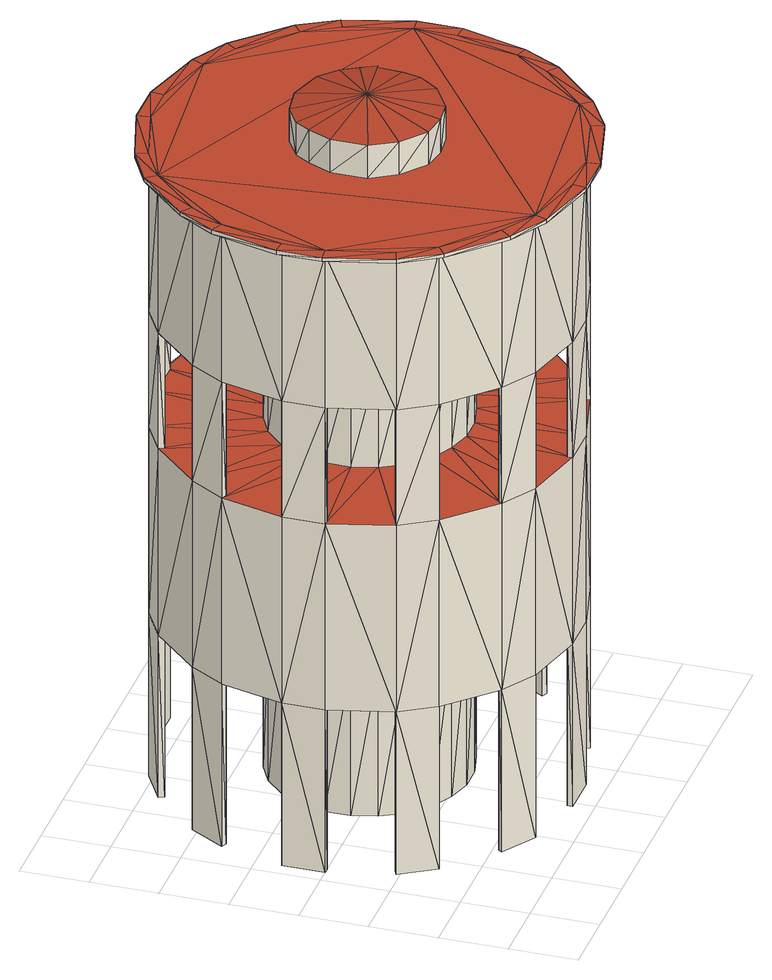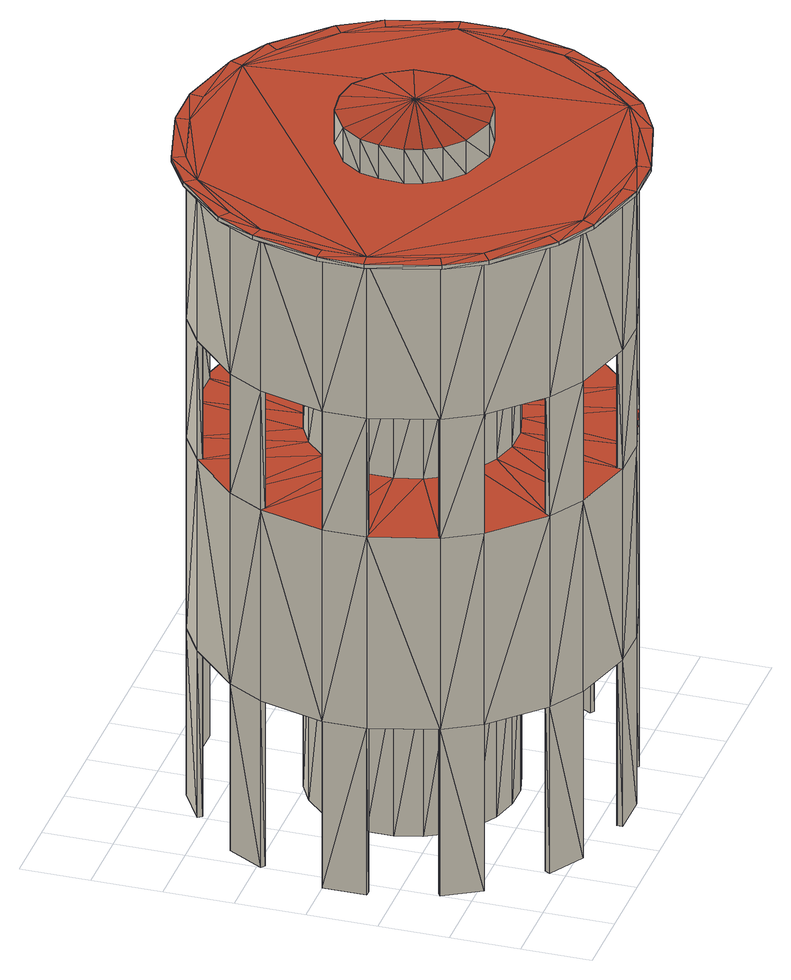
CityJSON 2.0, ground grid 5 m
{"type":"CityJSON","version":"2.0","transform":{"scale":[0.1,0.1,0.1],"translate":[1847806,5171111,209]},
"CityObjects":{
"building1":{"type":"Building","geometry":[{"type":"MultiSurface","lod":"2","boundaries":[[[0,1,2]],[[3,0,2]],[[3,2,4]],[[5,3,4]],[[5,4,6]],[[7,5,6]],[[8,9,1]],[[0,8,1]],[[10,11,12]],[[12,11,13]],[[12,13,9]],[[8,12,9]],[[7,6,14]],[[15,7,14]],[[16,17,18]],[[19,16,18]],[[20,16,19]],[[21,20,19]],[[22,20,21]],[[23,22,21]],[[17,24,25]],[[18,17,25]],[[26,15,14]],[[26,27,15]],[[28,27,26]],[[28,29,27]],[[25,29,28]],[[25,24,29]],[[30,22,23]],[[31,30,23]],[[32,30,31]],[[33,32,31]],[[32,33,10]],[[10,33,11]],[[34,35,36]],[[37,34,36]],[[38,39,40]],[[38,40,41]],[[42,43,44]],[[45,42,44]],[[46,47,48]],[[49,46,48]],[[50,51,52]],[[53,50,52]],[[54,55,56]],[[57,54,56]],[[58,59,60]],[[61,58,60]],[[62,63,64]],[[62,65,63]],[[66,67,68]],[[66,69,67]],[[70,71,72]],[[70,73,71]],[[74,75,76]],[[74,77,75]],[[78,79,80]],[[78,81,79]],[[82,83,84]],[[85,82,84]],[[86,87,88]],[[89,87,86]],[[90,91,92]],[[93,90,92]],[[94,95,96]],[[97,94,96]],[[98,99,100]],[[101,99,98]],[[102,103,104]],[[105,102,104]],[[106,107,108]],[[106,109,107]],[[110,111,112]],[[110,113,111]],[[114,115,116]],[[114,117,115]],[[118,119,120]],[[118,121,119]],[[122,123,124]],[[122,125,123]],[[126,127,128]],[[126,129,127]],[[82,88,83]],[[86,88,82]],[[130,131,85]],[[127,130,85]],[[89,92,87]],[[93,92,89]],[[90,96,91]],[[97,96,90]],[[94,100,95]],[[98,100,94]],[[101,104,99]],[[105,104,101]],[[102,106,103]],[[109,106,102]],[[108,107,110]],[[107,113,110]],[[112,111,114]],[[111,117,114]],[[116,115,118]],[[115,121,118]],[[120,119,122]],[[119,125,122]],[[124,123,126]],[[123,129,126]],[[132,86,82]],[[133,86,132]],[[134,93,89]],[[135,93,134]],[[136,97,90]],[[137,97,136]],[[138,98,94]],[[139,98,138]],[[140,105,101]],[[141,105,140]],[[142,109,102]],[[143,109,142]],[[107,144,113]],[[144,145,113]],[[111,146,117]],[[146,147,117]],[[115,148,121]],[[148,149,121]],[[119,150,125]],[[150,151,125]],[[123,152,129]],[[152,153,129]],[[154,155,131]],[[130,154,131]],[[36,132,131]],[[155,36,131]],[[35,134,133]],[[44,134,35]],[[48,136,135]],[[43,48,135]],[[52,138,137]],[[47,52,137]],[[51,140,139]],[[56,140,51]],[[60,142,141]],[[55,60,141]],[[143,62,144]],[[143,59,62]],[[145,66,146]],[[145,64,66]],[[147,70,148]],[[147,68,70]],[[149,74,150]],[[149,72,74]],[[151,78,152]],[[151,76,78]],[[153,154,130]],[[153,80,154]],[[36,133,132]],[[35,133,36]],[[44,135,134]],[[43,135,44]],[[48,137,136]],[[47,137,48]],[[52,139,138]],[[51,139,52]],[[56,141,140]],[[55,141,56]],[[60,143,142]],[[59,143,60]],[[144,62,145]],[[62,64,145]],[[146,66,147]],[[66,68,147]],[[148,70,149]],[[70,72,149]],[[150,74,151]],[[74,76,151]],[[152,78,153]],[[78,80,153]],[[156,157,155]],[[154,156,155]],[[158,159,160]],[[159,161,160]],[[162,163,158]],[[158,163,159]],[[164,165,162]],[[165,163,162]],[[166,167,164]],[[164,167,165]],[[168,169,166]],[[166,169,167]],[[170,171,168]],[[168,171,169]],[[172,173,170]],[[170,173,171]],[[174,175,172]],[[172,175,173]],[[176,177,174]],[[174,177,175]],[[178,179,176]],[[179,177,176]],[[180,181,178]],[[178,181,179]],[[182,183,180]],[[183,181,180]],[[184,182,185]],[[183,182,184]],[[185,186,187]],[[184,185,187]],[[188,186,189]],[[187,186,188]],[[190,189,191]],[[188,189,190]],[[191,192,193]],[[190,191,193]],[[192,194,195]],[[193,192,195]],[[196,194,197]],[[195,194,196]],[[198,197,199]],[[196,197,198]],[[199,200,201]],[[198,199,201]],[[202,200,203]],[[201,200,202]],[[204,203,205]],[[202,203,204]],[[161,205,160]],[[204,205,161]],[[206,207,208]],[[209,207,206]],[[210,211,208]],[[211,206,208]],[[212,213,210]],[[213,211,210]],[[214,215,212]],[[215,213,212]],[[216,217,214]],[[217,215,214]],[[218,219,216]],[[219,217,216]],[[220,221,218]],[[221,219,218]],[[222,223,220]],[[223,221,220]],[[224,225,222]],[[225,223,222]],[[226,227,224]],[[227,225,224]],[[228,229,226]],[[229,227,226]],[[230,231,228]],[[231,229,228]],[[232,233,230]],[[233,231,230]],[[234,232,235]],[[233,232,234]],[[236,235,237]],[[234,235,236]],[[238,237,239]],[[236,237,238]],[[240,239,241]],[[238,239,240]],[[242,241,243]],[[240,241,242]],[[244,243,245]],[[242,243,244]],[[246,245,247]],[[244,245,246]],[[248,247,249]],[[246,247,248]],[[250,249,251]],[[248,249,250]],[[252,251,253]],[[250,251,252]],[[209,253,207]],[[252,253,209]],[[127,85,84]],[[128,127,84]],[[40,254,41]],[[255,254,40]],[[256,257,258]],[[259,257,256]],[[260,261,262]],[[263,261,260]],[[264,265,266]],[[267,265,264]],[[268,269,270]],[[271,269,268]],[[272,273,274]],[[275,273,272]],[[276,277,278]],[[277,279,278]],[[280,281,282]],[[281,283,282]],[[284,285,286]],[[285,287,286]],[[288,289,290]],[[289,291,290]],[[292,293,294]],[[293,295,294]],[[296,297,38]],[[297,39,38]],[[255,258,254]],[[256,258,255]],[[259,262,257]],[[260,262,259]],[[263,266,261]],[[264,266,263]],[[267,270,265]],[[268,270,267]],[[271,274,269]],[[272,274,271]],[[275,276,273]],[[277,276,275]],[[278,279,280]],[[279,281,280]],[[282,283,284]],[[283,285,284]],[[286,287,288]],[[287,289,288]],[[290,291,292]],[[291,293,292]],[[294,295,296]],[[295,297,296]],[[128,84,40]],[[39,128,40]],[[83,255,84]],[[84,255,40]],[[88,256,83]],[[83,256,255]],[[87,259,88]],[[88,259,256]],[[92,260,87]],[[87,260,259]],[[91,263,92]],[[92,263,260]],[[96,264,91]],[[91,264,263]],[[95,267,96]],[[267,264,96]],[[100,268,95]],[[268,267,95]],[[99,271,100]],[[271,268,100]],[[104,272,99]],[[272,271,99]],[[103,275,104]],[[275,272,104]],[[106,277,103]],[[277,275,103]],[[279,106,108]],[[277,106,279]],[[281,108,110]],[[279,108,281]],[[283,110,112]],[[281,110,283]],[[285,112,114]],[[283,112,285]],[[287,114,116]],[[285,114,287]],[[116,118,289]],[[287,116,289]],[[118,120,291]],[[289,118,291]],[[120,122,293]],[[291,120,293]],[[122,124,295]],[[293,122,295]],[[124,126,297]],[[295,124,297]],[[126,128,39]],[[297,126,39]],[[298,299,300]],[[301,298,300]],[[302,303,304]],[[305,302,304]],[[306,307,308]],[[309,306,308]],[[310,311,312]],[[313,310,312]],[[314,315,316]],[[317,314,316]],[[318,319,320]],[[321,318,320]],[[322,323,324]],[[324,323,325]],[[326,327,328]],[[328,327,329]],[[330,331,332]],[[332,331,333]],[[334,335,336]],[[336,335,337]],[[338,339,340]],[[340,339,341]],[[342,343,344]],[[345,342,344]],[[346,347,348]],[[346,348,349]],[[350,351,352]],[[350,352,353]],[[354,355,356]],[[354,356,357]],[[358,359,360]],[[358,360,361]],[[362,363,364]],[[362,364,365]],[[366,367,368]],[[366,368,369]],[[370,371,372]],[[371,373,372]],[[374,375,376]],[[375,377,376]],[[378,379,380]],[[379,381,380]],[[382,383,384]],[[383,385,384]],[[386,387,388]],[[387,389,388]],[[390,391,392]],[[393,390,392]],[[298,301,35]],[[34,298,35]],[[300,299,37]],[[300,37,36]],[[302,305,43]],[[42,302,43]],[[304,303,45]],[[304,45,44]],[[306,309,47]],[[46,306,47]],[[308,307,49]],[[308,49,48]],[[51,310,313]],[[51,50,310]],[[311,53,312]],[[53,52,312]],[[55,314,317]],[[55,54,314]],[[315,57,316]],[[57,56,316]],[[59,318,321]],[[59,58,318]],[[319,61,320]],[[61,60,320]],[[64,324,325]],[[64,63,324]],[[322,65,323]],[[65,62,323]],[[68,328,329]],[[68,67,328]],[[326,69,327]],[[69,66,327]],[[72,332,333]],[[72,71,332]],[[330,73,331]],[[73,70,331]],[[336,337,76]],[[75,336,76]],[[335,334,77]],[[335,77,74]],[[340,341,80]],[[79,340,80]],[[339,338,81]],[[339,81,78]],[[345,344,85]],[[131,345,85]],[[343,342,130]],[[343,130,127]],[[349,348,132]],[[349,132,82]],[[347,346,86]],[[133,347,86]],[[353,352,134]],[[353,134,89]],[[351,350,93]],[[135,351,93]],[[357,356,136]],[[357,136,90]],[[355,354,97]],[[137,355,97]],[[360,138,361]],[[138,94,361]],[[98,359,358]],[[98,139,359]],[[364,140,365]],[[140,101,365]],[[105,363,362]],[[105,141,363]],[[368,142,369]],[[142,102,369]],[[109,367,366]],[[109,143,367]],[[371,144,373]],[[144,107,373]],[[113,370,372]],[[113,145,370]],[[375,146,377]],[[146,111,377]],[[117,374,376]],[[117,147,374]],[[379,148,381]],[[148,115,381]],[[121,378,380]],[[121,149,378]],[[385,383,150]],[[385,150,119]],[[382,384,125]],[[151,382,125]],[[389,387,152]],[[389,152,123]],[[386,388,129]],[[153,386,129]],[[393,392,155]],[[157,393,155]],[[391,390,156]],[[391,156,154]],[[11,33,394]],[[33,31,394]],[[2,394,4]],[[4,394,6]],[[6,394,395]],[[1,394,2]],[[13,11,394]],[[9,13,394]],[[9,394,1]],[[394,26,14]],[[21,19,394]],[[23,21,394]],[[31,23,394]],[[394,19,18]],[[394,28,26]],[[394,25,28]],[[394,18,25]],[[132,158,131]],[[158,160,131]],[[133,162,132]],[[162,158,132]],[[134,164,133]],[[164,162,133]],[[135,166,134]],[[166,164,134]],[[136,168,135]],[[168,166,135]],[[137,170,136]],[[170,168,136]],[[138,172,137]],[[137,172,170]],[[138,139,174]],[[138,174,172]],[[139,140,176]],[[139,176,174]],[[140,141,178]],[[140,178,176]],[[141,142,180]],[[141,180,178]],[[142,143,182]],[[142,182,180]],[[143,144,185]],[[182,143,185]],[[144,145,186]],[[185,144,186]],[[145,146,189]],[[186,145,189]],[[146,147,191]],[[189,146,191]],[[147,148,192]],[[191,147,192]],[[194,148,149]],[[192,148,194]],[[197,149,150]],[[194,149,197]],[[199,150,151]],[[199,197,150]],[[200,151,152]],[[200,199,151]],[[203,152,153]],[[203,200,152]],[[205,153,130]],[[205,203,153]],[[160,130,131]],[[160,205,130]],[[396,397,85]],[[397,82,85]],[[398,396,127]],[[127,396,85]],[[399,398,129]],[[129,398,127]],[[123,400,399]],[[123,399,129]],[[125,401,400]],[[125,400,123]],[[119,402,401]],[[119,401,125]],[[121,403,402]],[[121,402,119]],[[115,404,403]],[[115,403,121]],[[117,405,404]],[[115,117,404]],[[111,406,405]],[[117,111,405]],[[113,407,406]],[[111,113,406]],[[107,408,407]],[[113,107,407]],[[109,409,408]],[[107,109,408]],[[409,102,410]],[[109,102,409]],[[410,105,411]],[[102,105,410]],[[411,101,412]],[[411,105,101]],[[412,98,413]],[[412,101,98]],[[413,94,414]],[[413,98,94]],[[414,97,415]],[[414,94,97]],[[416,415,90]],[[415,97,90]],[[417,416,93]],[[416,90,93]],[[418,417,89]],[[417,93,89]],[[419,418,86]],[[418,89,86]],[[397,419,82]],[[419,86,82]],[[420,421,155]],[[421,36,155]],[[422,420,154]],[[154,420,155]],[[423,422,80]],[[80,422,154]],[[78,424,423]],[[78,423,80]],[[76,425,424]],[[76,424,78]],[[74,426,425]],[[74,425,76]],[[72,427,426]],[[72,426,74]],[[70,428,427]],[[70,427,72]],[[68,429,428]],[[70,68,428]],[[66,430,429]],[[68,66,429]],[[64,431,430]],[[66,64,430]],[[62,432,431]],[[64,62,431]],[[59,433,432]],[[62,59,432]],[[433,60,434]],[[59,60,433]],[[434,55,435]],[[60,55,434]],[[435,56,436]],[[435,55,56]],[[436,51,437]],[[436,56,51]],[[437,52,438]],[[437,51,52]],[[438,47,439]],[[438,52,47]],[[440,439,48]],[[439,47,48]],[[441,440,43]],[[440,48,43]],[[442,441,44]],[[441,43,44]],[[443,442,35]],[[442,44,35]],[[421,443,36]],[[443,35,36]],[[444,445,446]],[[444,446,447]],[[448,444,447]],[[449,448,447]],[[450,448,449]],[[451,450,449]],[[452,450,451]],[[453,452,451]],[[454,452,453]],[[455,454,453]],[[456,454,455]],[[457,456,455]],[[458,456,457]],[[459,458,457]],[[460,458,459]],[[461,460,459]],[[461,462,460]],[[463,462,461]],[[463,464,462]],[[465,464,463]],[[465,466,464]],[[465,467,466]],[[467,468,466]],[[467,469,468]],[[469,470,468]],[[469,471,470]],[[470,471,472]],[[471,473,472]],[[472,473,474]],[[473,475,474]],[[474,475,476]],[[475,477,476]],[[476,477,478]],[[477,479,478]],[[478,479,480]],[[479,481,480]],[[480,481,482]],[[481,483,482]],[[482,483,484]],[[484,483,485]],[[484,485,486]],[[486,485,487]],[[486,487,488]],[[488,487,489]],[[490,488,489]],[[490,489,491]],[[445,490,491]],[[445,491,446]],[[161,159,444]],[[159,445,444]],[[204,161,448]],[[448,161,444]],[[202,204,450]],[[450,204,448]],[[452,201,202]],[[452,202,450]],[[454,198,201]],[[454,201,452]],[[456,196,198]],[[456,198,454]],[[458,195,196]],[[458,196,456]],[[460,193,195]],[[460,195,458]],[[462,190,193]],[[460,462,193]],[[464,188,190]],[[462,464,190]],[[466,187,188]],[[464,466,188]],[[468,184,187]],[[466,468,187]],[[470,183,184]],[[468,470,184]],[[183,472,181]],[[470,472,183]],[[181,474,179]],[[472,474,181]],[[179,476,177]],[[179,474,476]],[[177,478,175]],[[177,476,478]],[[175,480,173]],[[175,478,480]],[[173,482,171]],[[173,480,482]],[[169,171,484]],[[171,482,484]],[[167,169,486]],[[169,484,486]],[[165,167,488]],[[167,486,488]],[[163,165,490]],[[165,488,490]],[[159,163,445]],[[163,490,445]],[[208,207,492]],[[207,493,492]],[[210,208,494]],[[494,208,492]],[[212,210,495]],[[495,210,494]],[[496,214,212]],[[496,212,495]],[[497,216,214]],[[497,214,496]],[[498,218,216]],[[498,216,497]],[[499,220,218]],[[499,218,498]],[[500,222,220]],[[500,220,499]],[[501,224,222]],[[500,501,222]],[[502,226,224]],[[501,502,224]],[[503,228,226]],[[502,503,226]],[[504,230,228]],[[503,504,228]],[[505,232,230]],[[504,505,230]],[[232,506,235]],[[505,506,232]],[[235,507,237]],[[506,507,235]],[[237,508,239]],[[237,507,508]],[[239,509,241]],[[239,508,509]],[[241,510,243]],[[241,509,510]],[[243,511,245]],[[243,510,511]],[[247,245,512]],[[245,511,512]],[[249,247,513]],[[247,512,513]],[[251,249,514]],[[249,513,514]],[[253,251,515]],[[251,514,515]],[[207,253,493]],[[253,515,493]],[[492,493,421]],[[492,421,420]],[[494,492,420]],[[422,494,420]],[[495,494,422]],[[423,495,422]],[[496,495,423]],[[424,496,423]],[[497,496,424]],[[425,497,424]],[[498,497,425]],[[426,498,425]],[[499,498,426]],[[427,499,426]],[[500,499,427]],[[428,500,427]],[[428,501,500]],[[429,501,428]],[[429,502,501]],[[429,430,502]],[[430,503,502]],[[430,431,503]],[[431,504,503]],[[431,432,504]],[[432,505,504]],[[432,433,505]],[[505,433,506]],[[433,434,506]],[[506,434,507]],[[434,435,507]],[[507,435,508]],[[435,436,508]],[[508,436,509]],[[436,437,509]],[[509,437,510]],[[437,438,510]],[[510,438,511]],[[438,439,511]],[[511,439,512]],[[512,439,440]],[[512,440,513]],[[513,440,441]],[[514,513,441]],[[514,441,442]],[[515,514,442]],[[515,442,443]],[[493,515,443]],[[493,443,421]],[[447,446,397]],[[447,397,396]],[[449,447,396]],[[398,449,396]],[[451,449,398]],[[399,451,398]],[[453,451,399]],[[400,453,399]],[[455,453,400]],[[401,455,400]],[[457,455,401]],[[402,457,401]],[[459,457,402]],[[403,459,402]],[[461,459,403]],[[404,461,403]],[[404,463,461]],[[405,463,404]],[[405,465,463]],[[406,465,405]],[[406,467,465]],[[407,467,406]],[[407,469,467]],[[407,408,469]],[[408,471,469]],[[408,409,471]],[[471,409,473]],[[409,410,473]],[[473,410,475]],[[410,411,475]],[[475,411,477]],[[411,412,477]],[[477,412,479]],[[412,413,479]],[[479,413,481]],[[413,414,481]],[[481,414,483]],[[414,415,483]],[[483,415,485]],[[485,415,416]],[[485,416,487]],[[487,416,417]],[[487,417,489]],[[489,417,418]],[[489,418,491]],[[491,418,419]],[[446,491,419]],[[446,419,397]],[[516,517,518]],[[519,520,517]],[[521,522,520]],[[520,522,517]],[[523,524,522]],[[525,526,524]],[[524,526,522]],[[526,527,528]],[[528,529,530]],[[526,528,530]],[[522,526,530]],[[530,531,532]],[[532,533,534]],[[530,532,534]],[[534,535,536]],[[536,537,538]],[[534,536,538]],[[530,534,538]],[[522,530,538]],[[517,522,538]],[[518,517,538]],[[539,518,538]],[[539,538,41]],[[254,539,41]],[[538,537,38]],[[538,38,41]],[[536,296,537]],[[537,296,38]],[[535,294,536]],[[536,294,296]],[[534,292,535]],[[535,292,294]],[[533,290,534]],[[534,290,292]],[[532,288,533]],[[533,288,290]],[[531,286,532]],[[532,286,288]],[[530,284,531]],[[284,286,531]],[[529,282,530]],[[282,284,530]],[[528,280,529]],[[280,282,529]],[[527,278,528]],[[278,280,528]],[[526,276,527]],[[276,278,527]],[[273,526,525]],[[273,276,526]],[[274,525,524]],[[273,525,274]],[[269,524,523]],[[274,524,269]],[[270,523,522]],[[269,523,270]],[[265,522,521]],[[270,522,265]],[[266,521,520]],[[265,521,266]],[[520,519,261]],[[266,520,261]],[[519,517,262]],[[261,519,262]],[[517,516,257]],[[262,517,257]],[[516,518,258]],[[257,516,258]],[[518,539,254]],[[258,518,254]]],"semantics":{"surfaces":[{"type":"WallSurface"},{"type":"RoofSurface"}],"values":[0,0,0,0,0,0,0,0,0,0,0,0,0,0,0,0,0,0,0,0,0,0,0,0,0,0,0,0,0,0,0,0,0,0,0,0,0,0,0,0,0,0,0,0,0,0,0,0,0,0,0,0,0,0,0,0,0,0,0,0,0,0,0,0,0,0,0,0,0,0,0,0,0,0,0,0,0,0,0,0,0,0,0,0,0,0,0,0,0,0,0,0,0,0,0,0,0,0,0,0,0,0,0,0,0,0,0,0,0,0,0,0,0,0,0,0,0,0,0,0,0,0,0,0,0,0,0,0,0,0,0,0,0,0,0,0,0,0,0,0,0,0,0,0,0,0,0,0,0,0,0,0,0,0,0,0,0,0,0,0,0,0,0,0,0,0,0,0,0,0,0,0,0,0,0,0,0,0,0,0,0,0,0,0,0,0,0,0,0,0,0,0,0,0,0,0,0,0,0,0,0,0,0,0,0,0,0,0,0,0,0,0,0,0,0,0,0,0,0,0,0,0,0,0,0,0,0,0,0,0,0,0,0,0,0,0,0,0,0,0,0,0,0,0,0,0,0,0,0,0,0,0,0,0,0,0,0,0,0,0,0,0,0,0,0,0,0,0,0,0,0,0,0,0,0,0,0,0,0,0,0,0,0,0,0,0,0,0,0,0,0,0,0,0,0,0,0,0,0,0,0,0,0,0,0,0,0,0,0,0,0,0,0,0,0,0,0,0,0,0,0,0,0,0,0,0,0,0,0,0,0,0,0,0,0,0,0,0,0,0,0,0,0,0,0,0,0,0,0,0,0,0,0,0,0,0,0,0,0,0,0,0,0,0,0,0,0,0,0,0,0,0,0,0,0,0,0,0,0,0,0,0,0,0,0,0,0,0,0,0,0,0,0,0,0,0,0,0,0,0,0,0,0,0,0,0,0,0,0,0,0,0,0,0,0,0,0,0,0,0,0,0,0,0,0,0,0,0,0,0,0,0,0,0,0,0,0,0,0,0,0,0,0,0,0,0,0,0,0,0,0,0,0,0,0,0,0,0,0,0,0,0,0,0,0,0,0,0,0,0,0,0,0,0,0,0,0,0,0,0,0,0,0,0,0,0,0,0,0,0,0,0,0,0,0,0,0,0,0,0,0,0,0,0,0,0,0,0,0,0,0,0,0,0,1,1,1,1,1,1,1,1,1,1,1,1,1,1,1,1,1,1,1,1,1,1,1,1,1,1,1,1,1,1,1,1,1,1,1,1,1,1,1,1,1,1,1,1,1,1,1,1,1,1,1,1,1,1,1,1,1,1,1,1,1,1,1,1,1,1,1,1,1,1,1,1,1,1,1,1,1,1,1,1,1,1,1,1,1,1,1,1,1,1,1,1,1,1,1,1,1,1,1,1,1,1,1,1,1,1,1,1,1,1,1,1,1,1,1,1,1,1,1,1,1,1,1,1,1,1,1,1,1,1,1,1,1,1,1,1,1,1,1,1,1,1,1,1,1,1,1,1,1,1,1,1,1,1,1,1,1,1,1,1,1,1,1,1,1,1,1,1,1,1,1,1,1,1,1,1,1,1,1,1,1,1,1,1,1,1,1,1,1,1,1,1,1,1,1,1,1,1,1,1,1,1,1,1,1,1,1,1,1,1,1,1,1,1,1,1,1,1,1,1,1,1,1,1,1,1,1,1,1,1,1,1,1,1,1,1,1,1,1,1,1,1,1,1,1,1,1,1,1,1,1,1,1,1,1,1,1,1,1,1,1,1,1,1,1,1,1,1,1,1,1,1,1,1,1,1,1,1,1,1,1,1,1,1,1,1,1,1,1,1,1,1,1,1,1,1,1,1,1,1,1,1,1,1,1,1,1,1,1,1,1,1,1,1,1,1,1,1,1,1,1,1,1,1,1,1,1,1,1,1,1,1,1,1,1,1,1,1,1,1,1,1,1,1,1,1,1,1,1,1,1,1,1,1,1,1,1,1,1,1,1,1,1,1,1,1,1,1,1,1,1,1,1,1,1,1,1,1,1,1,1,1,1,1,1,1,1,1,1,1,1,1,1,1,1,1,1,1,1,1,1,1,1,1,1,1,1,1,1,1,1,1,1,1,1,1,1,1,1,1,1,1,1,1,1,1,1,1,1,1,1,1,1,1,1,1,1,1,1,1,1,1,1,1,1,1,1,1,1,1,1,1,1,1,1,1,1,1,1,1,1,1,1,1,1,1,1,1,1,1,1]}}]}
},
"vertices":[
[164,220,494],[164,220,520],[190,212,520],[190,212,494],[203,200,520],[203,200,494],[210,188,520],[210,188,494],[143,217,494],[143,217,520],[120,196,494],[120,196,520],[127,207,494],[127,207,520],[214,176,520],[214,176,494],[160,114,494],[178,116,494],[178,116,520],[160,114,520],[142,117,494],[142,117,520],[123,132,494],[123,132,520],[199,129,494],[199,129,520],[213,158,520],[213,158,494],[210,144,520],[210,144,494],[112,151,494],[112,151,520],[112,178,494],[112,178,520],[285,254,0],[285,254,129],[300,228,129],[300,228,0],[323,149,494],[323,149,491],[323,182,491],[323,182,494],[224,304,0],[224,304,129],[250,289,129],[250,289,0],[146,317,0],[146,317,129],[177,317,129],[177,317,0],[73,289,0],[73,289,129],[99,304,129],[99,304,0],[23,228,0],[23,228,129],[39,254,129],[39,254,0],[11,150,0],[11,150,129],[11,181,129],[11,181,0],[23,103,129],[39,77,0],[39,77,129],[23,103,0],[73,43,129],[99,27,0],[99,27,129],[73,43,0],[146,15,129],[177,15,0],[177,15,129],[146,15,0],[224,27,129],[250,43,0],[250,43,129],[224,27,0],[285,77,129],[300,103,0],[300,103,129],[285,77,0],[300,228,369],[300,228,491],[313,181,491],[313,181,369],[285,254,369],[250,289,491],[285,254,491],[250,289,369],[177,317,369],[177,317,491],[224,304,491],[224,304,369],[99,304,369],[99,304,491],[146,317,491],[146,317,369],[73,289,369],[39,254,491],[73,289,491],[39,254,369],[11,181,369],[11,181,491],[23,228,491],[23,228,369],[11,150,491],[23,103,369],[23,103,491],[11,150,369],[39,77,491],[73,43,369],[73,43,491],[39,77,369],[99,27,491],[146,15,369],[146,15,491],[99,27,369],[177,15,491],[224,27,369],[224,27,491],[177,15,369],[250,43,491],[285,77,369],[285,77,491],[250,43,369],[300,103,491],[313,150,369],[313,150,491],[300,103,369],[313,150,277],[313,181,277],[300,228,277],[285,254,277],[250,289,277],[224,304,277],[177,317,277],[146,317,277],[99,304,277],[73,289,277],[39,254,277],[23,228,277],[11,181,277],[11,150,277],[23,103,277],[39,77,277],[73,43,277],[99,27,277],[146,15,277],[177,15,277],[224,27,277],[250,43,277],[285,77,277],[300,103,277],[313,150,129],[313,181,129],[313,150,0],[313,181,0],[229,194,277],[229,194,359],[234,175,277],[234,175,359],[220,210,277],[220,210,359],[206,224,277],[206,224,359],[190,233,277],[190,233,359],[171,238,277],[171,238,359],[152,238,277],[152,238,359],[134,233,277],[134,233,359],[117,224,277],[117,224,359],[103,210,277],[103,210,359],[94,194,277],[94,194,359],[89,175,277],[89,175,359],[89,156,277],[89,156,359],[94,138,359],[94,138,277],[103,121,277],[103,121,359],[117,107,359],[117,107,277],[134,98,359],[134,98,277],[152,93,277],[152,93,359],[171,93,277],[171,93,359],[190,98,359],[190,98,277],[206,107,359],[206,107,277],[220,121,277],[220,121,359],[229,138,359],[229,138,277],[234,156,359],[234,156,277],[234,175,0],[229,194,119],[234,175,119],[229,194,0],[234,156,119],[234,156,0],[229,138,119],[229,138,0],[220,121,119],[220,121,0],[206,107,119],[206,107,0],[190,98,119],[190,98,0],[171,93,119],[171,93,0],[152,93,119],[152,93,0],[134,98,119],[134,98,0],[117,107,119],[117,107,0],[103,121,119],[103,121,0],[94,138,119],[94,138,0],[89,156,119],[89,156,0],[89,175,0],[89,175,119],[94,194,0],[94,194,119],[103,210,0],[103,210,119],[117,224,0],[117,224,119],[134,233,0],[134,233,119],[152,238,0],[152,238,119],[171,238,0],[171,238,119],[190,233,0],[190,233,119],[206,224,0],[206,224,119],[220,210,0],[220,210,119],[309,232,494],[309,232,491],[293,260,491],[256,297,494],[293,260,494],[256,297,491],[228,313,491],[178,327,494],[228,313,494],[178,327,491],[145,327,491],[96,313,494],[145,327,494],[96,313,491],[67,297,491],[31,260,494],[67,297,494],[31,260,491],[14,232,491],[1,182,494],[14,232,494],[1,182,491],[1,149,494],[1,149,491],[14,100,494],[14,100,491],[31,71,494],[31,71,491],[67,35,494],[67,35,491],[96,18,494],[96,18,491],[145,5,494],[145,5,491],[178,5,494],[178,5,491],[228,18,494],[228,18,491],[256,35,494],[256,35,491],[293,71,494],[293,71,491],[309,100,494],[309,100,491],[281,252,0],[297,226,0],[297,226,129],[281,252,129],[222,300,0],[248,285,0],[248,285,129],[222,300,129],[146,313,0],[177,313,0],[177,313,129],[146,313,129],[75,285,0],[101,300,0],[101,300,129],[75,285,129],[27,226,0],[42,252,0],[42,252,129],[27,226,129],[15,150,0],[15,181,0],[15,181,129],[15,150,129],[27,105,0],[27,105,129],[42,79,0],[42,79,129],[75,46,0],[75,46,129],[101,31,0],[101,31,129],[146,19,0],[146,19,129],[177,19,0],[177,19,129],[222,31,0],[222,31,129],[248,46,0],[248,46,129],[281,79,0],[281,79,129],[297,105,0],[297,105,129],[309,150,277],[309,150,369],[309,181,369],[309,181,277],[281,252,369],[281,252,277],[297,226,277],[297,226,369],[222,300,369],[222,300,277],[248,285,277],[248,285,369],[146,313,369],[146,313,277],[177,313,277],[177,313,369],[75,285,369],[75,285,277],[101,300,277],[101,300,369],[27,226,369],[27,226,277],[42,252,277],[42,252,369],[15,150,369],[15,150,277],[15,181,277],[15,181,369],[42,79,277],[27,105,277],[42,79,369],[27,105,369],[101,31,277],[75,46,277],[101,31,369],[75,46,369],[177,19,277],[146,19,277],[177,19,369],[146,19,369],[248,46,277],[222,31,277],[248,46,369],[222,31,369],[297,105,277],[281,79,277],[297,105,369],[281,79,369],[309,150,0],[309,150,129],[309,181,129],[309,181,0],[163,168,529],[214,176,521],[296,180,375],[285,221,375],[296,152,375],[285,110,375],[271,86,375],[241,56,375],[217,42,375],[176,31,375],[148,31,375],[106,42,375],[82,56,375],[52,86,375],[38,110,375],[27,152,375],[27,180,375],[38,221,375],[52,245,375],[82,275,375],[106,289,375],[148,300,375],[176,300,375],[217,289,375],[241,275,375],[271,245,375],[299,180,133],[288,222,133],[299,151,133],[288,110,133],[273,84,133],[243,54,133],[218,39,133],[177,28,133],[147,28,133],[106,39,133],[80,54,133],[50,84,133],[35,110,133],[24,151,133],[24,180,133],[35,222,133],[50,247,133],[80,277,133],[106,292,133],[147,303,133],[177,303,133],[218,292,133],[243,277,133],[273,247,133],[244,176,371],[238,198,371],[265,211,379],[274,178,379],[244,155,371],[274,153,379],[238,133,371],[265,120,379],[228,116,371],[252,99,379],[212,99,371],[228,75,379],[194,89,371],[207,63,379],[172,83,371],[174,54,379],[151,83,371],[149,54,379],[129,89,371],[117,63,379],[112,99,371],[95,75,379],[95,116,371],[71,99,379],[85,133,371],[59,120,379],[79,155,371],[50,153,379],[79,176,371],[50,178,379],[85,198,371],[59,211,379],[95,216,371],[71,232,379],[112,232,371],[95,256,379],[129,242,371],[117,269,379],[151,248,371],[149,277,379],[172,248,371],[174,277,379],[194,242,371],[207,269,379],[212,232,371],[228,256,379],[228,216,371],[252,232,379],[244,176,129],[238,198,129],[244,155,129],[238,133,129],[228,115,129],[212,99,129],[194,89,129],[172,83,129],[151,83,129],[129,89,129],[111,99,129],[95,115,129],[85,133,129],[79,155,129],[79,176,129],[85,198,129],[95,216,129],[111,232,129],[129,242,129],[151,248,129],[172,248,129],[194,242,129],[212,232,129],[228,216,129],[250,289,494],[224,304,494],[285,254,494],[177,317,494],[146,317,494],[99,304,494],[73,289,494],[39,254,494],[23,228,494],[11,181,494],[11,150,494],[23,103,494],[39,77,494],[73,43,494],[99,27,494],[146,15,494],[177,15,494],[224,27,494],[250,43,494],[285,77,494],[300,103,494],[313,150,494],[313,181,494],[300,228,494]
]}
